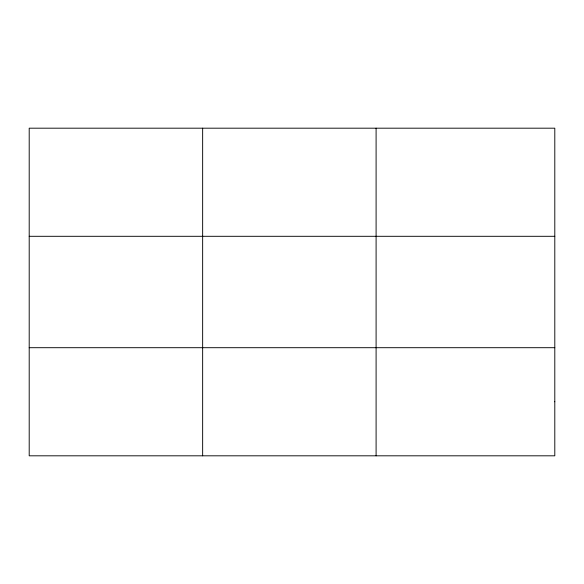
<?xml version="1.0" encoding="UTF-8"?>
<svg xmlns="http://www.w3.org/2000/svg" width="584" height="584" viewBox="0 0 584 584"><rect width="100%" height="100%" fill="white"/><g stroke="black" fill="none" stroke-linecap="round" stroke-linejoin="round"><path stroke-width="0.88" d="M202.648 455.812L202.648 128.188M376.096 455.812L376.096 128.188M29.2 236.301L554.8 236.301M29.2 347.699L554.8 347.699M554.8 401.755L554.8 455.812L29.2 455.812L29.2 128.188L554.8 128.188L554.8 401.755"/></g></svg>
